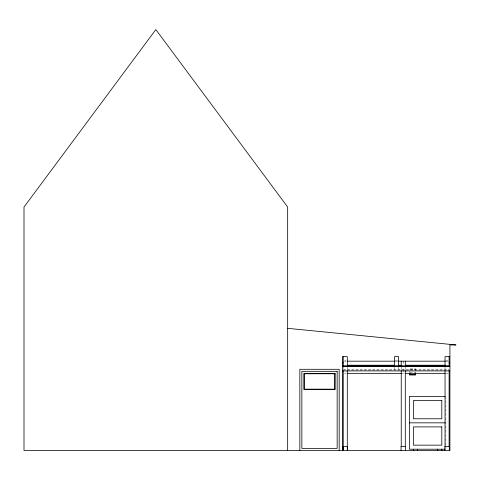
<?xml version="1.0" encoding="UTF-8"?>
<svg xmlns="http://www.w3.org/2000/svg" width="480" height="480" viewBox="0 0 480 480"><rect width="100%" height="100%" fill="white"/><g stroke="black" fill="none" stroke-linecap="round" stroke-linejoin="round"><path stroke-width="0.36" stroke-dasharray="2.4 1.8" d="M344.586 360.642L345.936 360.642M395.22 360.642L397.926 360.642M445.722 360.642L448.428 360.642M344.586 361.182L345.936 361.182M395.244 361.182L397.494 361.182M446.136 361.182L448.362 361.182M344.586 365.238L345.936 365.238M395.244 365.238L397.494 365.238M401.238 365.238L405.294 365.238M446.136 365.238L448.362 365.238M343.236 369.294L449.106 369.294M343.116 370.098L449.172 370.098M344.586 373.35L345.936 373.35M401.238 373.35L405.294 373.35M445.722 373.35L448.428 373.35M445.86 396.474L445.86 449.208M445.05 367.188L445.05 370.098M415.638 370.242L415.638 368.892L409.554 368.892L409.554 370.242M415.314 370.41L415.314 369.216L409.878 369.216L409.878 371.61M415.314 373.452L415.314 372.258L409.878 372.258L409.878 373.452M405.294 367.182L405.294 370.182M403.266 361.182L403.266 365.238M403.266 369.294L403.266 373.35M401.238 367.182L401.238 370.182M398.604 367.188L398.604 370.098M394.548 367.188L394.548 370.098M347.292 367.182L347.292 370.182M343.236 366.078L343.236 370.182"/><path stroke-width="0.72" d="M449.916 356.622L445.05 356.622L445.05 366.462M347.292 361.182L394.494 361.182M398.244 361.182L445.392 361.182M342.42 362.796L343.236 362.796M449.106 362.796L449.916 362.796M347.292 365.238L394.494 365.238M398.244 365.238L401.238 365.238M405.294 365.238L445.392 365.238M342.42 366.078L449.916 366.078M342.42 366.186L449.916 366.186M342.42 370.908L449.916 370.908M347.292 373.35L401.238 373.35M405.294 373.35L445.05 373.35M445.116 396.474L409.35 396.474L409.35 449.208L445.116 449.208M409.35 422.838L445.116 422.838M287.664 328.326L456 344.958L449.916 344.958L449.916 450.42L24 450.42L24 207.042L155.832 29.574L287.664 207.042L287.664 450.42M449.31 450.42L449.31 446.364L444.846 446.364L444.846 450.42M449.106 356.622L449.106 366.078M449.106 370.65L449.106 446.364M445.05 370.65L445.05 446.364M441.804 449.208L441.804 450.42M437.748 449.208L437.748 450.42M417.462 449.208L417.462 450.42M415.638 372.948L415.638 374.976L409.554 374.976L409.554 372.948M415.314 373.452L415.314 374.652L409.878 374.652L409.878 373.452M413.406 449.208L413.406 450.42M405.498 450.42L405.498 446.364L401.034 446.364L401.034 450.42M405.294 361.182L405.294 366.432M405.294 370.65L405.294 446.67M401.238 361.182L401.238 366.432M401.238 370.65L401.238 446.67M398.604 366.462L398.604 356.622L394.548 356.622L394.548 366.462M347.49 450.42L347.49 446.364L343.032 446.364L343.032 450.42M347.292 366.462L347.292 356.622L342.42 356.622L342.42 450.426M347.292 370.65L347.292 450.42M343.236 356.622L343.236 366.078M343.236 370.794L343.236 450.426M339.18 450.42L339.18 369.294L299.832 369.294L299.832 450.42M337.152 371.322L301.86 371.322L301.86 448.392L337.152 448.392L337.152 371.322M335.124 373.35L303.888 373.35L303.888 389.574L335.124 389.574L335.124 373.35M334.716 373.758L304.29 373.758L304.29 389.172L334.716 389.172L334.716 373.758M441.804 400.53L413.406 400.53L413.406 418.782L441.804 418.782L441.804 400.53M441.804 426.894L413.406 426.894L413.406 445.146L441.804 445.146L441.804 426.894"/></g></svg>
